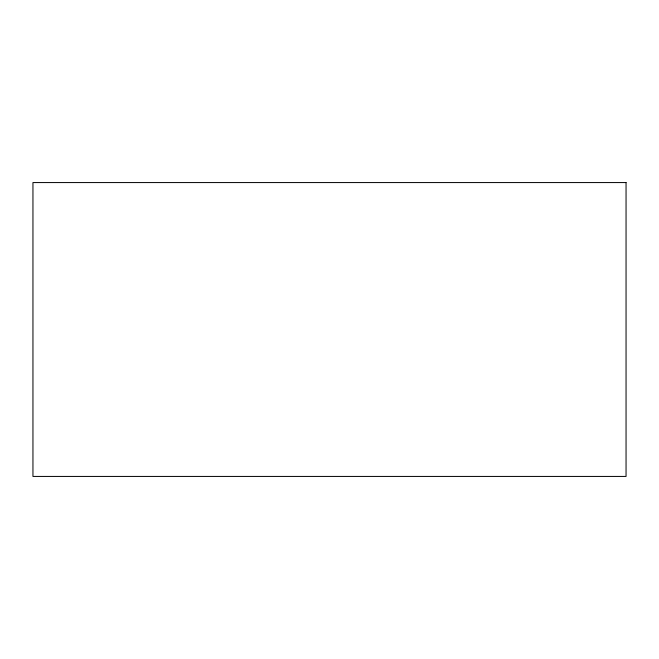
<?xml version="1.0" encoding="UTF-8"?>
<svg xmlns="http://www.w3.org/2000/svg" width="659" height="659" viewBox="0 0 659 659"><rect width="100%" height="100%" fill="white"/><g stroke="black" fill="none" stroke-linecap="round" stroke-linejoin="round"><path stroke-width="0.99" d="M626.05 182.568L32.95 182.568L32.95 476.432L626.05 476.432L626.05 182.568"/></g></svg>
